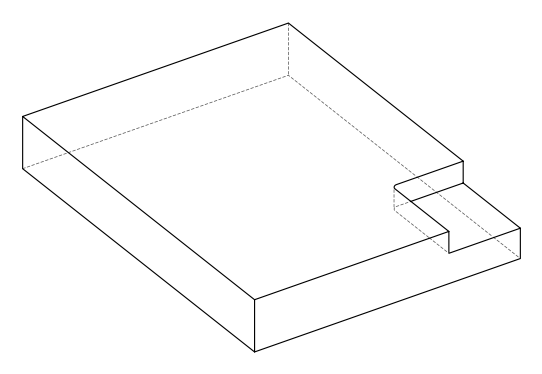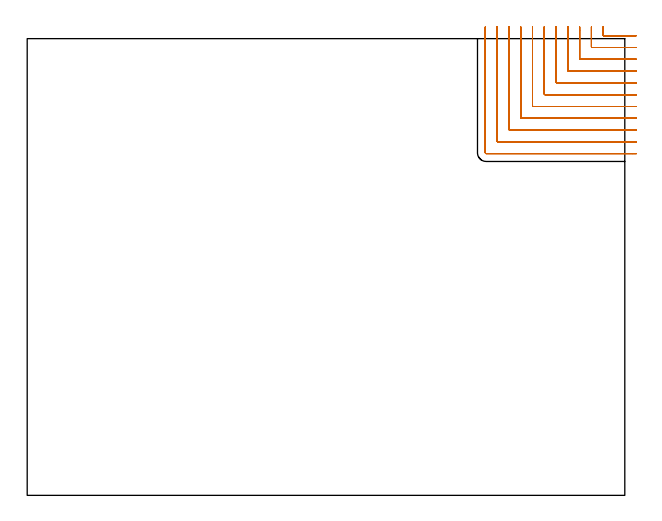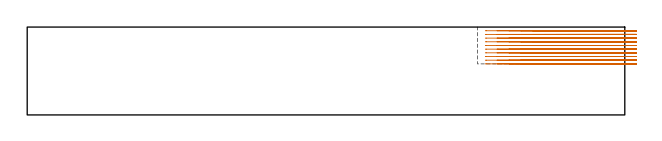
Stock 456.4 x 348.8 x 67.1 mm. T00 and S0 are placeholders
(PLAN: 1 operations, 0 tool changes, 29.7 min)
(1 MILL_CORNER_NOTCH_RECTANGULAR | CORNER_NOTCH_RECTANGULAR | NXT0201_011 | Follow Part, ap 3, ae 75% | 29.7 min | 296277 mm3)
(TOOL NXT0201_011 | ENDMILL 12mm [2P460-1200-NA 1630] | D12 FL38 Z6)
(OP 1 MILL_CORNER_NOTCH_RECTANGULAR)
G17 G21 G94 G90
T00 M6
G54
G17 G0 G90 X439.9 Y357.8 S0 M3
G43 Z77.1 H1
Z64.29
G94 G1 Y354.8 F250.
Y351.594 F500.
G3 X440.494 Y351. R0.6
G1 X461.982
X464.982 F250.
G0 Z77.1
X430.9 Y357.8
Z64.29
G1 Y354.8
Y342.594 F500.
G3 X431.494 Y342. R0.6
G1 X462.4
X465.4 F250.
G0 Z77.1
X421.9 Y357.8
Z64.29
G1 Y354.8
Y333.594 F500.
G3 X422.494 Y333. R0.6
G1 X462.4
X465.4 F250.
G0 Z77.1
X412.9 Y357.8
Z64.29
G1 Y354.8
Y324.595 F500.
G3 X413.495 Y324. R0.6
G1 X462.4
X465.4 F250.
G0 Z77.1
X403.9 Y357.8
Z64.29
G1 Y354.8
Y315.595 F500.
G3 X404.495 Y315. R0.6
G1 X462.4
X465.4 F250.
G0 Z77.1
X394.9 Y357.8
Z64.29
G1 Y354.8
Y306.595 F500.
G3 X395.495 Y306. R0.6
G1 X462.4
X465.4 F250.
G0 Z77.1
X385.9 Y357.8
Z64.29
G1 Y354.8
Y297.595 F500.
G3 X386.495 Y297. R0.6
G1 X462.4
X465.4 F250.
G0 Z77.1
X376.9 Y357.8
Z64.29
G1 Y354.8
Y288.596 F500.
G3 X377.496 Y288. R0.6
G1 X462.4
X465.4 F250.
G0 Z77.1
X367.9 Y357.8
Z64.29
G1 Y354.8
Y279.596 F500.
G3 X368.496 Y279. R0.6
G1 X462.4
X465.4 F250.
G0 Z77.1
X358.9 Y357.8
Z64.29
G1 Y354.8
Y270.596 F500.
G3 X359.496 Y270. R0.6
G1 X462.4
X465.4 F250.
G0 Z77.1
X349.9 Y357.8
Z64.29
G1 Y354.8
Y261.596 F500.
G3 X350.496 Y261. R0.6
G1 X462.4
X465.4 F250.
G0 Z77.1
X439.9 Y357.8
Z61.48
G1 Y354.8
Y351.594 F500.
G3 X440.494 Y351. R0.6
G1 X461.982
X464.982 F250.
G0 Z77.1
X430.9 Y357.8
Z61.48
G1 Y354.8
Y342.594 F500.
G3 X431.494 Y342. R0.6
G1 X462.4
X465.4 F250.
G0 Z77.1
X421.9 Y357.8
Z61.48
G1 Y354.8
Y333.594 F500.
G3 X422.494 Y333. R0.6
G1 X462.4
X465.4 F250.
G0 Z77.1
X412.9 Y357.8
Z61.48
G1 Y354.8
Y324.595 F500.
G3 X413.495 Y324. R0.6
G1 X462.4
X465.4 F250.
G0 Z77.1
X403.9 Y357.8
Z61.48
G1 Y354.8
Y315.595 F500.
G3 X404.495 Y315. R0.6
G1 X462.4
X465.4 F250.
G0 Z77.1
X394.9 Y357.8
Z61.48
G1 Y354.8
Y306.595 F500.
G3 X395.495 Y306. R0.6
G1 X462.4
X465.4 F250.
G0 Z77.1
X385.9 Y357.8
Z61.48
G1 Y354.8
Y297.595 F500.
G3 X386.495 Y297. R0.6
G1 X462.4
X465.4 F250.
G0 Z77.1
X376.9 Y357.8
Z61.48
G1 Y354.8
Y288.596 F500.
G3 X377.496 Y288. R0.6
G1 X462.4
X465.4 F250.
G0 Z77.1
X367.9 Y357.8
Z61.48
G1 Y354.8
Y279.596 F500.
G3 X368.496 Y279. R0.6
G1 X462.4
X465.4 F250.
G0 Z77.1
X358.9 Y357.8
Z61.48
G1 Y354.8
Y270.596 F500.
G3 X359.496 Y270. R0.6
G1 X462.4
X465.4 F250.
G0 Z77.1
X349.9 Y357.8
Z61.48
G1 Y354.8
Y261.596 F500.
G3 X350.496 Y261. R0.6
G1 X462.4
X465.4 F250.
G0 Z77.1
X439.9 Y357.8
Z58.67
G1 Y354.8
Y351.594 F500.
G3 X440.494 Y351. R0.6
G1 X461.982
X464.982 F250.
G0 Z77.1
X430.9 Y357.8
Z58.67
G1 Y354.8
Y342.594 F500.
G3 X431.494 Y342. R0.6
G1 X462.4
X465.4 F250.
G0 Z77.1
X421.9 Y357.8
Z58.67
G1 Y354.8
Y333.594 F500.
G3 X422.494 Y333. R0.6
G1 X462.4
X465.4 F250.
G0 Z77.1
X412.9 Y357.8
Z58.67
G1 Y354.8
Y324.595 F500.
G3 X413.495 Y324. R0.6
G1 X462.4
X465.4 F250.
G0 Z77.1
X403.9 Y357.8
Z58.67
G1 Y354.8
Y315.595 F500.
G3 X404.495 Y315. R0.6
G1 X462.4
X465.4 F250.
G0 Z77.1
X394.9 Y357.8
Z58.67
G1 Y354.8
Y306.595 F500.
G3 X395.495 Y306. R0.6
G1 X462.4
X465.4 F250.
G0 Z77.1
X385.9 Y357.8
Z58.67
G1 Y354.8
Y297.595 F500.
G3 X386.495 Y297. R0.6
G1 X462.4
X465.4 F250.
G0 Z77.1
X376.9 Y357.8
Z58.67
G1 Y354.8
Y288.596 F500.
G3 X377.496 Y288. R0.6
G1 X462.4
X465.4 F250.
G0 Z77.1
X367.9 Y357.8
Z58.67
G1 Y354.8
Y279.596 F500.
G3 X368.496 Y279. R0.6
G1 X462.4
X465.4 F250.
G0 Z77.1
X358.9 Y357.8
Z58.67
G1 Y354.8
Y270.596 F500.
G3 X359.496 Y270. R0.6
G1 X462.4
X465.4 F250.
G0 Z77.1
X349.9 Y357.8
Z58.67
G1 Y354.8
Y261.596 F500.
G3 X350.496 Y261. R0.6
G1 X462.4
X465.4 F250.
G0 Z77.1
X439.9 Y357.8
Z55.86
G1 Y354.8
Y351.594 F500.
G3 X440.494 Y351. R0.6
G1 X461.982
X464.982 F250.
G0 Z77.1
X430.9 Y357.8
Z55.86
G1 Y354.8
Y342.594 F500.
G3 X431.494 Y342. R0.6
G1 X462.4
X465.4 F250.
G0 Z77.1
X421.9 Y357.8
Z55.86
G1 Y354.8
Y333.594 F500.
G3 X422.494 Y333. R0.6
G1 X462.4
X465.4 F250.
G0 Z77.1
X412.9 Y357.8
Z55.86
G1 Y354.8
Y324.595 F500.
G3 X413.495 Y324. R0.6
G1 X462.4
X465.4 F250.
G0 Z77.1
X403.9 Y357.8
Z55.86
G1 Y354.8
Y315.595 F500.
G3 X404.495 Y315. R0.6
G1 X462.4
X465.4 F250.
G0 Z77.1
X394.9 Y357.8
Z55.86
G1 Y354.8
Y306.595 F500.
G3 X395.495 Y306. R0.6
G1 X462.4
X465.4 F250.
G0 Z77.1
X385.9 Y357.8
Z55.86
G1 Y354.8
Y297.595 F500.
G3 X386.495 Y297. R0.6
G1 X462.4
X465.4 F250.
G0 Z77.1
X376.9 Y357.8
Z55.86
G1 Y354.8
Y288.596 F500.
G3 X377.496 Y288. R0.6
G1 X462.4
X465.4 F250.
G0 Z77.1
X367.9 Y357.8
Z55.86
G1 Y354.8
Y279.596 F500.
G3 X368.496 Y279. R0.6
G1 X462.4
X465.4 F250.
G0 Z77.1
X358.9 Y357.8
Z55.86
G1 Y354.8
Y270.596 F500.
G3 X359.496 Y270. R0.6
G1 X462.4
X465.4 F250.
G0 Z77.1
X349.9 Y357.8
Z55.86
G1 Y354.8
Y261.596 F500.
G3 X350.496 Y261. R0.6
G1 X462.4
X465.4 F250.
G0 Z77.1
X439.9 Y357.8
Z53.05
G1 Y354.8
Y351.594 F500.
G3 X440.494 Y351. R0.6
G1 X461.982
X464.982 F250.
G0 Z77.1
X430.9 Y357.8
Z53.05
G1 Y354.8
Y342.594 F500.
G3 X431.494 Y342. R0.6
G1 X462.4
X465.4 F250.
G0 Z77.1
X421.9 Y357.8
Z53.05
G1 Y354.8
Y333.594 F500.
G3 X422.494 Y333. R0.6
G1 X462.4
X465.4 F250.
G0 Z77.1
X412.9 Y357.8
Z53.05
G1 Y354.8
Y324.595 F500.
G3 X413.495 Y324. R0.6
G1 X462.4
X465.4 F250.
G0 Z77.1
X403.9 Y357.8
Z53.05
G1 Y354.8
Y315.595 F500.
G3 X404.495 Y315. R0.6
G1 X462.4
X465.4 F250.
G0 Z77.1
X394.9 Y357.8
Z53.05
G1 Y354.8
Y306.595 F500.
G3 X395.495 Y306. R0.6
G1 X462.4
X465.4 F250.
G0 Z77.1
X385.9 Y357.8
Z53.05
G1 Y354.8
Y297.595 F500.
G3 X386.495 Y297. R0.6
G1 X462.4
X465.4 F250.
G0 Z77.1
X376.9 Y357.8
Z53.05
G1 Y354.8
Y288.596 F500.
G3 X377.496 Y288. R0.6
G1 X462.4
X465.4 F250.
G0 Z77.1
X367.9 Y357.8
Z53.05
G1 Y354.8
Y279.596 F500.
G3 X368.496 Y279. R0.6
G1 X462.4
X465.4 F250.
G0 Z77.1
X358.9 Y357.8
Z53.05
G1 Y354.8
Y270.596 F500.
G3 X359.496 Y270. R0.6
G1 X462.4
X465.4 F250.
G0 Z77.1
X349.9 Y357.8
Z53.05
G1 Y354.8
Y261.596 F500.
G3 X350.496 Y261. R0.6
G1 X462.4
X465.4 F250.
G0 Z77.1
X439.9 Y357.8
Z50.24
G1 Y354.8
Y351.594 F500.
G3 X440.494 Y351. R0.6
G1 X461.982
X464.982 F250.
G0 Z77.1
X430.9 Y357.8
Z50.24
G1 Y354.8
Y342.594 F500.
G3 X431.494 Y342. R0.6
G1 X462.4
X465.4 F250.
G0 Z77.1
X421.9 Y357.8
Z50.24
G1 Y354.8
Y333.594 F500.
G3 X422.494 Y333. R0.6
G1 X462.4
X465.4 F250.
G0 Z77.1
X412.9 Y357.8
Z50.24
G1 Y354.8
Y324.595 F500.
G3 X413.495 Y324. R0.6
G1 X462.4
X465.4 F250.
G0 Z77.1
X403.9 Y357.8
Z50.24
G1 Y354.8
Y315.595 F500.
G3 X404.495 Y315. R0.6
G1 X462.4
X465.4 F250.
G0 Z77.1
X394.9 Y357.8
Z50.24
G1 Y354.8
Y306.595 F500.
G3 X395.495 Y306. R0.6
G1 X462.4
X465.4 F250.
G0 Z77.1
X385.9 Y357.8
Z50.24
G1 Y354.8
Y297.595 F500.
G3 X386.495 Y297. R0.6
G1 X462.4
X465.4 F250.
G0 Z77.1
X376.9 Y357.8
Z50.24
G1 Y354.8
Y288.596 F500.
G3 X377.496 Y288. R0.6
G1 X462.4
X465.4 F250.
G0 Z77.1
X367.9 Y357.8
Z50.24
G1 Y354.8
Y279.596 F500.
G3 X368.496 Y279. R0.6
G1 X462.4
X465.4 F250.
G0 Z77.1
X358.9 Y357.8
Z50.24
G1 Y354.8
Y270.596 F500.
G3 X359.496 Y270. R0.6
G1 X462.4
X465.4 F250.
G0 Z77.1
X349.9 Y357.8
Z50.24
G1 Y354.8
Y261.596 F500.
G3 X350.496 Y261. R0.6
G1 X462.4
X465.4 F250.
G0 Z77.1
X439.9 Y357.8
Z47.43
G1 Y354.8
Y351.594 F500.
G3 X440.494 Y351. R0.6
G1 X461.982
X464.982 F250.
G0 Z77.1
X430.9 Y357.8
Z47.43
G1 Y354.8
Y342.594 F500.
G3 X431.494 Y342. R0.6
G1 X462.4
X465.4 F250.
G0 Z77.1
X421.9 Y357.8
Z47.43
G1 Y354.8
Y333.594 F500.
G3 X422.494 Y333. R0.6
G1 X462.4
X465.4 F250.
G0 Z77.1
X412.9 Y357.8
Z47.43
G1 Y354.8
Y324.595 F500.
G3 X413.495 Y324. R0.6
G1 X462.4
X465.4 F250.
G0 Z77.1
X403.9 Y357.8
Z47.43
G1 Y354.8
Y315.595 F500.
G3 X404.495 Y315. R0.6
G1 X462.4
X465.4 F250.
G0 Z77.1
X394.9 Y357.8
Z47.43
G1 Y354.8
Y306.595 F500.
G3 X395.495 Y306. R0.6
G1 X462.4
X465.4 F250.
G0 Z77.1
X385.9 Y357.8
Z47.43
G1 Y354.8
Y297.595 F500.
G3 X386.495 Y297. R0.6
G1 X462.4
X465.4 F250.
G0 Z77.1
X376.9 Y357.8
Z47.43
G1 Y354.8
Y288.596 F500.
G3 X377.496 Y288. R0.6
G1 X462.4
X465.4 F250.
G0 Z77.1
X367.9 Y357.8
Z47.43
G1 Y354.8
Y279.596 F500.
G3 X368.496 Y279. R0.6
G1 X462.4
X465.4 F250.
G0 Z77.1
X358.9 Y357.8
Z47.43
G1 Y354.8
Y270.596 F500.
G3 X359.496 Y270. R0.6
G1 X462.4
X465.4 F250.
G0 Z77.1
X349.9 Y357.8
Z47.43
G1 Y354.8
Y261.596 F500.
G3 X350.496 Y261. R0.6
G1 X462.4
X465.4 F250.
G0 Z77.1
X439.9 Y357.8
Z44.62
G1 Y354.8
Y351.594 F500.
G3 X440.494 Y351. R0.6
G1 X461.982
X464.982 F250.
G0 Z77.1
X430.9 Y357.8
Z44.62
G1 Y354.8
Y342.594 F500.
G3 X431.494 Y342. R0.6
G1 X462.4
X465.4 F250.
G0 Z77.1
X421.9 Y357.8
Z44.62
G1 Y354.8
Y333.594 F500.
G3 X422.494 Y333. R0.6
G1 X462.4
X465.4 F250.
G0 Z77.1
X412.9 Y357.8
Z44.62
G1 Y354.8
Y324.595 F500.
G3 X413.495 Y324. R0.6
G1 X462.4
X465.4 F250.
G0 Z77.1
X403.9 Y357.8
Z44.62
G1 Y354.8
Y315.595 F500.
G3 X404.495 Y315. R0.6
G1 X462.4
X465.4 F250.
G0 Z77.1
X394.9 Y357.8
Z44.62
G1 Y354.8
Y306.595 F500.
G3 X395.495 Y306. R0.6
G1 X462.4
X465.4 F250.
G0 Z77.1
X385.9 Y357.8
Z44.62
G1 Y354.8
Y297.595 F500.
G3 X386.495 Y297. R0.6
G1 X462.4
X465.4 F250.
G0 Z77.1
X376.9 Y357.8
Z44.62
G1 Y354.8
Y288.596 F500.
G3 X377.496 Y288. R0.6
G1 X462.4
X465.4 F250.
G0 Z77.1
X367.9 Y357.8
Z44.62
G1 Y354.8
Y279.596 F500.
G3 X368.496 Y279. R0.6
G1 X462.4
X465.4 F250.
G0 Z77.1
X358.9 Y357.8
Z44.62
G1 Y354.8
Y270.596 F500.
G3 X359.496 Y270. R0.6
G1 X462.4
X465.4 F250.
G0 Z77.1
X349.9 Y357.8
Z44.62
G1 Y354.8
Y261.596 F500.
G3 X350.496 Y261. R0.6
G1 X462.4
X465.4 F250.
G0 Z77.1
X439.9 Y357.8
Z41.81
G1 Y354.8
Y351.594 F500.
G3 X440.494 Y351. R0.6
G1 X461.982
X464.982 F250.
G0 Z77.1
X430.9 Y357.8
Z41.81
G1 Y354.8
Y342.594 F500.
G3 X431.494 Y342. R0.6
G1 X462.4
X465.4 F250.
G0 Z77.1
X421.9 Y357.8
Z41.81
G1 Y354.8
Y333.594 F500.
G3 X422.494 Y333. R0.6
G1 X462.4
X465.4 F250.
G0 Z77.1
X412.9 Y357.8
Z41.81
G1 Y354.8
Y324.595 F500.
G3 X413.495 Y324. R0.6
G1 X462.4
X465.4 F250.
G0 Z77.1
X403.9 Y357.8
Z41.81
G1 Y354.8
Y315.595 F500.
G3 X404.495 Y315. R0.6
G1 X462.4
X465.4 F250.
G0 Z77.1
X394.9 Y357.8
Z41.81
G1 Y354.8
Y306.595 F500.
G3 X395.495 Y306. R0.6
G1 X462.4
X465.4 F250.
G0 Z77.1
X385.9 Y357.8
Z41.81
G1 Y354.8
Y297.595 F500.
G3 X386.495 Y297. R0.6
G1 X462.4
X465.4 F250.
G0 Z77.1
X376.9 Y357.8
Z41.81
G1 Y354.8
Y288.596 F500.
G3 X377.496 Y288. R0.6
G1 X462.4
X465.4 F250.
G0 Z77.1
X367.9 Y357.8
Z41.81
G1 Y354.8
Y279.596 F500.
G3 X368.496 Y279. R0.6
G1 X462.4
X465.4 F250.
G0 Z77.1
X358.9 Y357.8
Z41.81
G1 Y354.8
Y270.596 F500.
G3 X359.496 Y270. R0.6
G1 X462.4
X465.4 F250.
G0 Z77.1
X349.9 Y357.8
Z41.81
G1 Y354.8
Y261.596 F500.
G3 X350.496 Y261. R0.6
G1 X462.4
X465.4 F250.
G0 Z77.1
X439.9 Y357.8
Z39.
G1 Y354.8
Y351.594 F500.
G3 X440.494 Y351. R0.6
G1 X461.982
X464.982 F250.
G0 Z77.1
X430.9 Y357.8
Z39.
G1 Y354.8
Y342.594 F500.
G3 X431.494 Y342. R0.6
G1 X462.4
X465.4 F250.
G0 Z77.1
X421.9 Y357.8
Z39.
G1 Y354.8
Y333.594 F500.
G3 X422.494 Y333. R0.6
G1 X462.4
X465.4 F250.
G0 Z77.1
X412.9 Y357.8
Z39.
G1 Y354.8
Y324.595 F500.
G3 X413.495 Y324. R0.6
G1 X462.4
X465.4 F250.
G0 Z77.1
X403.9 Y357.8
Z39.
G1 Y354.8
Y315.595 F500.
G3 X404.495 Y315. R0.6
G1 X462.4
X465.4 F250.
G0 Z77.1
X394.9 Y357.8
Z39.
G1 Y354.8
Y306.595 F500.
G3 X395.495 Y306. R0.6
G1 X462.4
X465.4 F250.
G0 Z77.1
X385.9 Y357.8
Z39.
G1 Y354.8
Y297.595 F500.
G3 X386.495 Y297. R0.6
G1 X462.4
X465.4 F250.
G0 Z77.1
X376.9 Y357.8
Z39.
G1 Y354.8
Y288.596 F500.
G3 X377.496 Y288. R0.6
G1 X462.4
X465.4 F250.
G0 Z77.1
X367.9 Y357.8
Z39.
G1 Y354.8
Y279.596 F500.
G3 X368.496 Y279. R0.6
G1 X462.4
X465.4 F250.
G0 Z77.1
X358.9 Y357.8
Z39.
G1 Y354.8
Y270.596 F500.
G3 X359.496 Y270. R0.6
G1 X462.4
X465.4 F250.
G0 Z77.1
X349.9 Y357.8
Z39.
G1 Y354.8
Y261.596 F500.
G3 X350.496 Y261. R0.6
G1 X462.4
X465.4 F250.
G0 Z77.1
M5
M2
